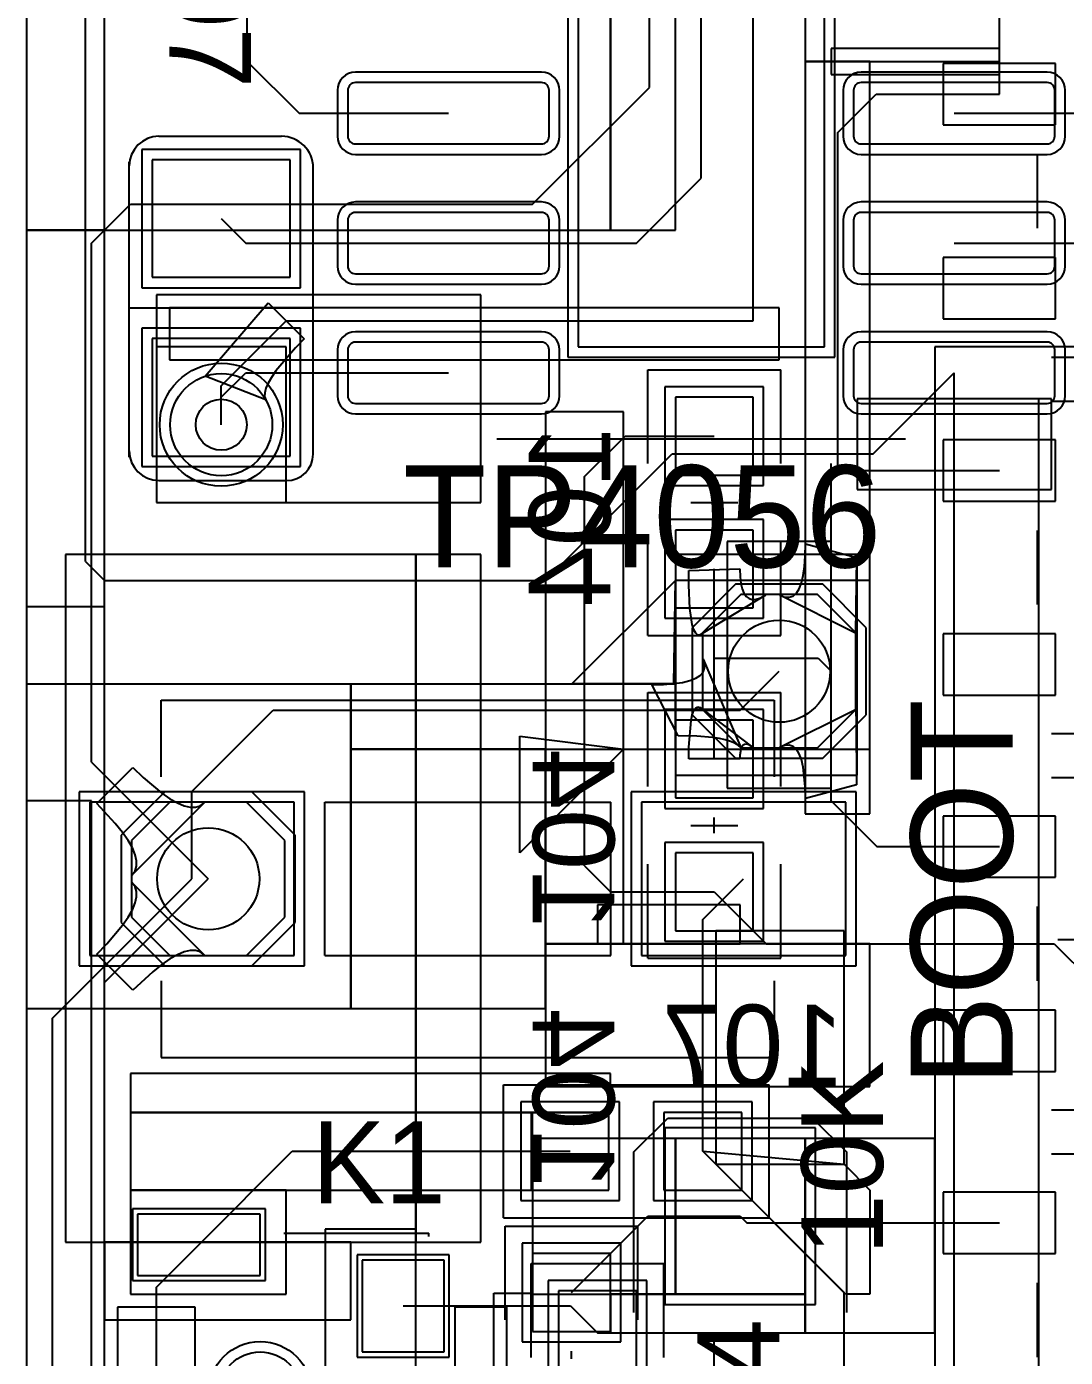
# Model space of a CAD drawing. Header units: millimetres. Extents: x 57.6 to 115.3, y 47.5 to 119.3.
# Drawn here: x 58.42 to 68.59, y 93.74 to 106.77 of the extents above; entities that cross this region are included whole.
import ezdxf

# ---------------------------------------------------------------- set-up
doc = ezdxf.new("R2010")
doc.units = ezdxf.units.MM
for name, color, linetype in [('BottomLayer', 5, 'Continuous'), ('BottomOverlay', 54, 'Continuous'), ('BottomSolder', 6, 'Continuous'), ('PadHoleLayer', 156, 'Continuous'), ('TopLayer', 1, 'Continuous'), ('TopOverlay', 2, 'Continuous'), ('TopSolder', 216, 'Continuous'), ('ViaHoleLayer', 16, 'Continuous')]:
    doc.layers.add(name, color=color, linetype=linetype)

msp = doc.modelspace()

# ---------------------------------------------------------------- linework, layer by layer
at = {"layer": 'BottomLayer'}
for p, q in [((64.135, 115.697), (64.135, 104.775)), ((64.77, 104.775), (64.77, 115.697)), ((64.516, 106.172), (64.516, 114.681)), ((65.532, 103.886), (65.532, 114.173)), ((58.42, 110.236), (58.42, 104.775)), ((64.135, 104.775), (64.135, 110.236)), ((66.04, 108.712), (66.04, 106.426)), ((67.942, 106.426), (67.942, 108.712)), ((67.942, 106.106), (67.942, 108.08)), ((66.294, 106.553), (66.294, 106.299)), ((67.942, 106.553), (66.294, 106.553)), ((67.942, 106.299), (67.942, 106.553)), ((66.04, 106.426), (67.942, 106.426)), ((66.04, 106.426), (66.04, 99.06)), ((66.675, 106.426), (66.04, 106.426)), ((66.675, 99.06), (66.675, 106.426)), ((66.294, 106.299), (67.942, 106.299)), ((68.492, 106.406), (67.392, 106.406)), ((67.392, 106.406), (67.392, 105.806)), ((68.492, 105.806), (68.492, 106.406)), ((63.373, 105.029), (64.516, 106.172)), ((66.36, 105.73), (66.736, 106.106)), ((66.736, 106.106), (67.942, 106.106)), ((67.392, 105.806), (68.492, 105.806)), ((66.36, 102.423), (66.36, 105.73)), ((59.055, 104.648), (59.436, 105.029)), ((59.436, 105.029), (63.373, 105.029)), ((58.42, 104.775), (64.135, 104.775)), ((58.42, 104.775), (58.42, 92.202)), ((59.182, 104.775), (58.42, 104.775)), ((59.182, 92.202), (59.182, 104.775)), ((64.135, 104.775), (64.77, 104.775)), ((59.055, 99.568), (59.055, 104.648)), ((68.492, 104.506), (67.392, 104.506)), ((67.392, 104.506), (67.392, 103.906)), ((68.492, 103.906), (68.492, 104.506)), ((59.69, 104.14), (59.69, 102.108)), ((62.865, 104.14), (59.69, 104.14)), ((62.865, 102.108), (62.865, 104.14)), ((59.817, 104.013), (59.817, 103.505)), ((65.786, 104.013), (59.817, 104.013)), ((60.169, 103.345), (60.783, 104.063)), ((60.783, 104.063), (61.137, 103.709)), ((65.786, 103.505), (65.786, 104.013)), ((60.325, 103.251), (60.96, 103.886)), ((60.96, 103.886), (65.532, 103.886)), ((67.392, 103.906), (68.492, 103.906)), ((61.137, 103.709), (61.051, 103.621)), ((61.051, 103.621), (60.858, 103.396)), ((59.817, 103.505), (65.786, 103.505)), ((60.761, 103.115), (60.169, 103.345)), ((60.816, 103.333), (60.783, 103.277)), ((60.858, 103.396), (60.816, 103.333)), ((60.325, 102.87), (60.325, 103.251)), ((60.751, 103.183), (60.75, 103.146)), ((60.762, 103.227), (60.751, 103.183)), ((60.783, 103.277), (60.762, 103.227)), ((60.75, 103.146), (60.761, 103.115)), ((65.532, 103.139), (64.77, 103.139)), ((64.77, 103.139), (64.77, 102.377)), ((65.532, 102.377), (65.532, 103.139)), ((63.5, 102.997), (63.5, 97.79)), ((64.262, 102.997), (63.5, 102.997)), ((64.262, 97.79), (64.262, 102.997)), ((63.881, 102.362), (64.277, 102.758)), ((64.277, 102.758), (65.151, 102.758)), ((68.492, 102.723), (67.392, 102.723)), ((67.392, 102.723), (67.392, 102.123)), ((68.492, 102.123), (68.492, 102.723)), ((66.294, 100.457), (66.294, 102.489)), ((66.36, 102.423), (67.942, 102.423)), ((63.881, 98.552), (63.881, 102.362)), ((64.77, 102.377), (65.532, 102.377)), ((67.392, 102.123), (68.492, 102.123)), ((59.69, 102.108), (62.865, 102.108)), ((65.532, 101.839), (64.77, 101.839)), ((64.77, 101.839), (64.77, 101.077)), ((65.532, 101.077), (65.532, 101.839)), ((65.278, 101.727), (65.278, 99.314)), ((66.294, 101.727), (65.278, 101.727)), ((66.042, 101.586), (66.044, 101.704)), ((66.044, 101.704), (66.544, 101.569)), ((66.294, 99.314), (66.294, 101.727)), ((58.801, 101.6), (58.801, 94.869)), ((62.23, 101.6), (58.801, 101.6)), ((62.23, 94.869), (62.23, 101.6)), ((62.23, 101.6), (62.23, 94.869)), ((62.865, 101.6), (62.23, 101.6)), ((62.865, 94.869), (62.865, 101.6)), ((64.77, 101.6), (64.77, 99.441)), ((66.548, 101.6), (64.77, 101.6)), ((66.022, 101.395), (66.034, 101.483)), ((66.034, 101.483), (66.042, 101.586)), ((66.544, 101.569), (66.533, 100.831)), ((66.548, 99.441), (66.548, 101.6)), ((64.901, 101.442), (65.401, 101.458)), ((64.902, 101.301), (64.901, 101.442)), ((65.151, 101.458), (65.151, 101.458)), ((65.151, 100.584), (65.151, 101.458)), ((65.401, 101.458), (65.403, 101.382)), ((65.403, 101.382), (65.411, 101.317)), ((66.004, 101.322), (66.022, 101.395)), ((64.913, 101.072), (64.902, 101.301)), ((65.411, 101.317), (65.423, 101.263)), ((65.423, 101.263), (65.441, 101.221)), ((65.441, 101.221), (65.463, 101.189)), ((65.922, 101.193), (65.954, 101.221)), ((65.954, 101.221), (65.982, 101.264)), ((65.982, 101.264), (66.004, 101.322)), ((65.411, 101.207), (65.036, 100.832)), ((65.651, 101.201), (65.039, 100.831)), ((66.161, 101.207), (65.411, 101.207)), ((65.463, 101.189), (65.491, 101.169)), ((65.491, 101.169), (65.523, 101.16)), ((65.523, 101.16), (65.561, 101.163)), ((65.561, 101.163), (65.603, 101.176)), ((65.603, 101.176), (65.651, 101.201)), ((66.533, 100.831), (65.794, 101.201)), ((65.794, 101.201), (65.842, 101.183)), ((65.842, 101.183), (65.884, 101.181)), ((65.884, 101.181), (65.922, 101.193)), ((66.536, 100.832), (66.161, 101.207)), ((64.77, 101.077), (65.532, 101.077)), ((64.923, 100.984), (64.913, 101.072)), ((64.936, 100.914), (64.923, 100.984)), ((64.951, 100.862), (64.936, 100.914)), ((64.969, 100.828), (64.951, 100.862)), ((64.99, 100.811), (64.969, 100.828)), ((65.039, 100.831), (65.013, 100.812)), ((65.036, 100.832), (65.036, 100.082)), ((66.536, 100.082), (66.536, 100.832)), ((68.492, 100.823), (67.392, 100.823)), ((67.392, 100.823), (67.392, 100.223)), ((68.492, 100.223), (68.492, 100.823)), ((65.013, 100.812), (64.99, 100.811)), ((65.151, 100.584), (66.167, 100.584)), ((65.151, 99.598), (65.151, 100.584)), ((66.167, 100.584), (66.294, 100.457)), ((66.294, 99.187), (66.294, 100.457)), ((67.392, 100.223), (68.492, 100.223)), ((64.936, 100.031), (64.951, 100.072)), ((64.951, 100.072), (64.969, 100.098)), ((64.969, 100.098), (64.99, 100.108)), ((64.99, 100.108), (65.013, 100.103)), ((65.013, 100.103), (65.039, 100.083)), ((65.036, 100.082), (65.411, 99.707)), ((65.039, 100.083), (65.525, 99.713)), ((65.794, 99.713), (66.533, 100.083)), ((66.161, 99.707), (66.536, 100.082)), ((66.533, 100.083), (66.535, 100.078)), ((66.535, 100.078), (66.537, 100.057)), ((66.537, 100.057), (66.54, 99.971)), ((65.532, 99.979), (64.77, 99.979)), ((64.77, 99.979), (64.77, 99.217)), ((64.902, 99.715), (64.923, 99.975)), ((64.923, 99.975), (64.936, 100.031)), ((65.532, 99.217), (65.532, 99.979)), ((66.54, 99.971), (66.544, 99.345)), ((64.901, 99.598), (64.902, 99.715)), ((65.406, 99.67), (65.402, 99.637)), ((65.412, 99.696), (65.406, 99.67)), ((65.411, 99.707), (66.161, 99.707)), ((65.421, 99.717), (65.412, 99.696)), ((65.432, 99.732), (65.421, 99.717)), ((65.446, 99.74), (65.432, 99.732)), ((65.462, 99.743), (65.446, 99.74)), ((65.48, 99.739), (65.462, 99.743)), ((65.501, 99.729), (65.48, 99.739)), ((65.525, 99.713), (65.501, 99.729)), ((65.842, 99.731), (65.794, 99.713)), ((65.884, 99.733), (65.842, 99.731)), ((65.922, 99.721), (65.884, 99.733)), ((65.954, 99.693), (65.922, 99.721)), ((65.982, 99.65), (65.954, 99.693)), ((66.004, 99.592), (65.982, 99.65)), ((59.055, 99.568), (60.198, 98.425)), ((65.401, 99.598), (64.901, 99.598)), ((65.402, 99.637), (65.401, 99.598)), ((66.022, 99.519), (66.004, 99.592)), ((66.042, 99.328), (66.022, 99.519)), ((59.108, 99.162), (59.461, 99.515)), ((59.461, 99.515), (59.562, 99.418)), ((59.562, 99.418), (59.743, 99.265)), ((64.77, 99.441), (66.548, 99.441)), ((59.743, 99.265), (59.823, 99.209)), ((65.278, 99.314), (66.294, 99.314)), ((66.044, 99.21), (66.042, 99.328)), ((66.544, 99.345), (66.044, 99.21)), ((59.288, 98.967), (59.108, 99.162)), ((59.823, 99.175), (59.448, 98.8)), ((60.158, 99.169), (59.454, 98.465)), ((59.823, 99.209), (59.896, 99.168)), ((60.573, 99.175), (59.823, 99.175)), ((59.896, 99.168), (59.963, 99.14)), ((59.963, 99.14), (60.022, 99.126)), ((60.022, 99.126), (60.074, 99.126)), ((60.074, 99.126), (60.12, 99.141)), ((60.12, 99.141), (60.158, 99.169)), ((60.948, 98.8), (60.573, 99.175)), ((64.77, 99.217), (65.532, 99.217)), ((66.294, 99.187), (66.741, 98.74)), ((66.04, 99.06), (66.675, 99.06)), ((68.492, 99.04), (67.392, 99.04)), ((67.392, 99.04), (67.392, 98.44)), ((68.492, 98.44), (68.492, 99.04)), ((59.358, 98.88), (59.288, 98.967)), ((59.414, 98.8), (59.358, 98.88)), ((59.455, 98.727), (59.414, 98.8)), ((59.448, 98.8), (59.448, 98.05)), ((60.948, 98.05), (60.948, 98.8)), ((66.741, 98.74), (67.942, 98.74)), ((59.483, 98.66), (59.455, 98.727)), ((59.497, 98.601), (59.483, 98.66)), ((65.532, 98.679), (64.77, 98.679)), ((64.77, 98.679), (64.77, 97.917)), ((65.532, 97.917), (65.532, 98.679)), ((59.454, 98.465), (59.482, 98.503)), ((59.482, 98.503), (59.497, 98.549)), ((59.497, 98.549), (59.497, 98.601)), ((63.881, 98.552), (64.135, 98.298)), ((59.182, 97.409), (60.198, 98.425)), ((59.482, 98.347), (59.454, 98.385)), ((59.454, 98.385), (60.158, 97.681)), ((59.497, 98.301), (59.482, 98.347)), ((67.392, 98.44), (68.492, 98.44)), ((59.483, 98.19), (59.497, 98.249)), ((59.497, 98.249), (59.497, 98.301)), ((64.135, 98.298), (65.151, 98.298)), ((65.151, 98.298), (65.659, 97.79)), ((59.414, 98.05), (59.455, 98.123)), ((59.455, 98.123), (59.483, 98.19)), ((64.008, 98.171), (64.008, 97.79)), ((65.405, 98.171), (64.008, 98.171)), ((65.405, 97.79), (65.405, 98.171)), ((59.205, 97.789), (59.358, 97.97)), ((59.358, 97.97), (59.414, 98.05)), ((59.448, 98.05), (59.823, 97.675)), ((60.573, 97.675), (60.948, 98.05)), ((64.77, 97.917), (65.532, 97.917)), ((59.108, 97.688), (59.205, 97.789)), ((59.963, 97.71), (59.896, 97.682)), ((60.022, 97.724), (59.963, 97.71)), ((60.074, 97.724), (60.022, 97.724)), ((60.12, 97.709), (60.074, 97.724)), ((60.158, 97.681), (60.12, 97.709)), ((63.5, 97.79), (63.5, 96.393)), ((66.675, 97.79), (63.5, 97.79)), ((63.5, 97.79), (64.262, 97.79)), ((64.008, 97.79), (65.405, 97.79)), ((65.659, 97.79), (68.478, 97.79)), ((66.675, 96.393), (66.675, 97.79)), ((68.478, 97.79), (68.842, 97.426)), ((59.461, 97.335), (59.108, 97.688)), ((59.743, 97.585), (59.656, 97.515)), ((59.823, 97.641), (59.743, 97.585)), ((59.896, 97.682), (59.823, 97.641)), ((59.823, 97.675), (60.573, 97.675)), ((59.656, 97.515), (59.461, 97.335)), ((59.182, 92.964), (59.182, 97.409)), ((68.492, 97.14), (67.392, 97.14)), ((67.392, 97.14), (67.392, 96.54)), ((68.492, 96.54), (68.492, 97.14)), ((67.392, 96.54), (68.492, 96.54)), ((63.5, 96.393), (66.675, 96.393)), ((63.373, 95.885), (63.373, 94.361)), ((64.77, 95.885), (63.373, 95.885)), ((64.77, 94.361), (64.77, 95.885)), ((66.04, 95.885), (64.77, 95.885)), ((64.77, 95.885), (64.77, 94.361)), ((66.04, 95.885), (66.04, 93.98)), ((67.31, 95.885), (66.04, 95.885)), ((66.04, 94.361), (66.04, 95.885)), ((67.31, 93.98), (67.31, 95.885)), ((68.492, 95.357), (67.392, 95.357)), ((67.392, 95.357), (67.392, 94.757)), ((68.492, 94.757), (68.492, 95.357)), ((63.754, 94.376), (64.501, 95.123)), ((64.501, 95.123), (65.405, 95.123)), ((65.405, 95.123), (65.471, 95.057)), ((61.341, 94.996), (61.341, 91.44)), ((62.23, 94.996), (61.341, 94.996)), ((62.23, 91.44), (62.23, 94.996)), ((65.471, 95.057), (67.942, 95.057)), ((58.801, 94.869), (62.23, 94.869)), ((59.182, 94.869), (59.182, 94.107)), ((61.595, 94.869), (59.182, 94.869)), ((61.595, 94.107), (61.595, 94.869)), ((62.23, 94.869), (62.865, 94.869)), ((64.135, 94.757), (63.373, 94.757)), ((63.373, 94.757), (63.373, 93.995)), ((64.135, 93.995), (64.135, 94.757)), ((67.392, 94.757), (68.492, 94.757)), ((62.992, 91.186), (62.992, 94.369)), ((62.992, 94.369), (63.365, 94.369)), ((63.373, 94.361), (64.77, 94.361)), ((64.135, 94.361), (64.135, 93.98)), ((66.04, 94.361), (64.135, 94.361)), ((64.77, 94.361), (66.04, 94.361)), ((66.04, 93.98), (66.04, 94.361)), ((59.309, 94.234), (59.309, 92.964)), ((60.071, 94.234), (59.309, 94.234)), ((60.071, 92.964), (60.071, 94.234)), ((62.611, 94.234), (62.611, 90.932)), ((63.119, 94.234), (62.611, 94.234)), ((63.119, 90.932), (63.119, 94.234)), ((59.182, 94.107), (61.595, 94.107)), ((63.373, 93.995), (64.135, 93.995)), ((64.135, 93.98), (66.04, 93.98)), ((66.04, 93.98), (67.31, 93.98))]:
    msp.add_line(p, q, dxfattribs=at)
for centre, radius in [((60.325, 102.87), 0.5), ((60.706, 93.394), 0.4)]:
    msp.add_circle(centre, radius, dxfattribs=at)
at = {"layer": 'BottomOverlay'}
for p, q in [((68.313, 104.793), (68.313, 105.519)), ((68.453, 103.53), (70.231, 103.53)), ((64.501, 103.408), (65.801, 103.408)), ((64.501, 102.489), (64.501, 103.408)), ((65.801, 102.489), (65.801, 103.408)), ((68.453, 103.099), (70.231, 103.099)), ((65.151, 102.108), (65.151, 102.184)), ((64.922, 102.108), (65.38, 102.108)), ((65.151, 102.032), (65.151, 102.108)), ((68.313, 101.11), (68.313, 101.836)), ((64.501, 100.808), (64.501, 101.727)), ((65.801, 100.808), (65.801, 101.727)), ((64.501, 100.808), (65.801, 100.808)), ((64.501, 100.248), (65.801, 100.248)), ((64.501, 99.329), (64.501, 100.248)), ((65.801, 99.329), (65.801, 100.248)), ((68.453, 99.847), (70.231, 99.847)), ((68.453, 99.416), (70.231, 99.416)), ((65.151, 98.948), (65.151, 99.024)), ((64.922, 98.948), (65.38, 98.948)), ((65.151, 98.872), (65.151, 98.948)), ((64.501, 97.648), (64.501, 98.567)), ((65.801, 97.648), (65.801, 98.567)), ((68.313, 97.427), (68.313, 98.153)), ((64.501, 97.648), (65.801, 97.648)), ((68.453, 96.164), (70.231, 96.164)), ((64.364, 95.752), (64.696, 96.084)), ((64.696, 96.084), (64.929, 96.084)), ((64.929, 96.084), (65.888, 96.084)), ((65.888, 96.084), (66.113, 96.084)), ((66.113, 96.084), (66.447, 95.749)), ((64.364, 95.519), (64.364, 95.752)), ((66.447, 95.525), (66.447, 95.749)), ((68.453, 95.733), (70.231, 95.733)), ((64.364, 94.179), (64.364, 95.519)), ((66.447, 94.179), (66.447, 95.525)), ((63.104, 95.026), (64.404, 95.026)), ((63.104, 94.107), (63.104, 95.026)), ((64.404, 94.107), (64.404, 95.026)), ((68.313, 93.744), (68.313, 94.47)), ((63.754, 93.726), (63.754, 93.802))]:
    msp.add_line(p, q, dxfattribs=at)
at = {"layer": 'BottomSolder'}
for p, q in [((68.492, 106.406), (67.392, 106.406)), ((67.392, 106.406), (67.392, 105.806)), ((68.492, 105.806), (68.492, 106.406)), ((67.392, 105.806), (68.492, 105.806)), ((68.492, 104.506), (67.392, 104.506)), ((67.392, 104.506), (67.392, 103.906)), ((68.492, 103.906), (68.492, 104.506)), ((67.392, 103.906), (68.492, 103.906)), ((65.634, 103.241), (64.668, 103.241)), ((64.668, 103.241), (64.668, 102.275)), ((65.634, 102.275), (65.634, 103.241)), ((68.492, 102.723), (67.392, 102.723)), ((67.392, 102.723), (67.392, 102.123)), ((68.492, 102.123), (68.492, 102.723)), ((64.668, 102.275), (65.634, 102.275)), ((67.392, 102.123), (68.492, 102.123)), ((65.634, 101.941), (64.668, 101.941)), ((64.668, 101.941), (64.668, 100.975)), ((65.634, 100.975), (65.634, 101.941)), ((65.36, 101.309), (64.934, 100.883)), ((66.212, 101.309), (65.36, 101.309)), ((66.638, 100.883), (66.212, 101.309)), ((64.668, 100.975), (65.634, 100.975)), ((64.934, 100.883), (64.934, 100.031)), ((66.638, 100.031), (66.638, 100.883)), ((68.492, 100.823), (67.392, 100.823)), ((67.392, 100.823), (67.392, 100.223)), ((68.492, 100.223), (68.492, 100.823)), ((67.392, 100.223), (68.492, 100.223)), ((65.634, 100.081), (64.668, 100.081)), ((64.668, 100.081), (64.668, 99.115)), ((65.634, 99.115), (65.634, 100.081)), ((64.934, 100.031), (65.36, 99.605)), ((66.212, 99.605), (66.638, 100.031)), ((65.36, 99.605), (66.212, 99.605)), ((59.772, 99.277), (59.346, 98.851)), ((60.624, 99.277), (59.772, 99.277)), ((61.05, 98.851), (60.624, 99.277)), ((64.668, 99.115), (65.634, 99.115)), ((68.492, 99.04), (67.392, 99.04)), ((67.392, 99.04), (67.392, 98.44)), ((68.492, 98.44), (68.492, 99.04)), ((59.346, 98.851), (59.346, 97.999)), ((61.05, 97.999), (61.05, 98.851)), ((65.634, 98.781), (64.668, 98.781)), ((64.668, 98.781), (64.668, 97.815)), ((65.634, 97.815), (65.634, 98.781)), ((67.392, 98.44), (68.492, 98.44)), ((59.346, 97.999), (59.772, 97.573)), ((60.624, 97.573), (61.05, 97.999)), ((64.668, 97.815), (65.634, 97.815)), ((59.772, 97.573), (60.624, 97.573)), ((68.492, 97.14), (67.392, 97.14)), ((67.392, 97.14), (67.392, 96.54)), ((68.492, 96.54), (68.492, 97.14)), ((67.392, 96.54), (68.492, 96.54)), ((66.142, 95.987), (64.668, 95.987)), ((64.668, 95.987), (64.668, 94.259)), ((66.142, 94.259), (66.142, 95.987)), ((68.492, 95.357), (67.392, 95.357)), ((67.392, 95.357), (67.392, 94.757)), ((68.492, 94.757), (68.492, 95.357)), ((64.237, 94.859), (63.271, 94.859)), ((63.271, 94.859), (63.271, 93.893)), ((64.237, 93.893), (64.237, 94.859)), ((67.392, 94.757), (68.492, 94.757)), ((64.668, 94.259), (66.142, 94.259)), ((63.271, 93.893), (64.237, 93.893))]:
    msp.add_line(p, q, dxfattribs=at)
for centre, radius in [((60.325, 102.87), 0.602), ((60.706, 93.394), 0.502)]:
    msp.add_circle(centre, radius, dxfattribs=at)
at = {"layer": 'PadHoleLayer'}
for centre, radius in [((65.786, 100.457), 0.5), ((60.198, 98.425), 0.5), ((60.706, 93.394), 0.4)]:
    msp.add_circle(centre, radius, dxfattribs=at)
at = {"layer": 'TopLayer'}
for p, q in [((58.42, 110.49), (58.42, 101.092)), ((59.182, 101.092), (59.182, 110.49)), ((58.997, 101.531), (58.997, 108.654)), ((60.579, 106.426), (60.579, 108.585)), ((65.024, 105.283), (65.024, 108.331)), ((63.818, 106.934), (63.818, 103.632)), ((66.23, 103.632), (66.23, 106.934)), ((60.579, 106.426), (61.087, 105.918)), ((63.459, 106.218), (61.639, 106.218)), ((68.409, 106.218), (66.589, 106.218)), ((61.564, 106.143), (61.564, 105.693)), ((63.534, 105.693), (63.534, 106.143)), ((66.514, 106.143), (66.514, 105.693)), ((68.484, 105.693), (68.484, 106.143)), ((61.087, 105.918), (62.549, 105.918)), ((67.499, 105.918), (69.977, 105.918)), ((61.639, 105.618), (63.459, 105.618)), ((66.589, 105.618), (68.409, 105.618)), ((59.65, 105.463), (59.65, 104.313)), ((61, 105.463), (59.65, 105.463)), ((61, 104.313), (61, 105.463)), ((64.389, 104.648), (65.024, 105.283)), ((60.325, 104.888), (60.565, 104.648)), ((61.564, 104.873), (61.564, 104.423)), ((63.459, 104.948), (61.639, 104.948)), ((63.534, 104.423), (63.534, 104.873)), ((66.514, 104.873), (66.514, 104.423)), ((68.409, 104.948), (66.589, 104.948)), ((68.484, 104.423), (68.484, 104.873)), ((60.565, 104.648), (62.549, 104.648)), ((62.549, 104.648), (64.389, 104.648)), ((67.499, 104.648), (69.865, 104.648)), ((61.639, 104.348), (63.459, 104.348)), ((66.589, 104.348), (68.409, 104.348)), ((59.65, 104.313), (61, 104.313)), ((59.65, 103.713), (59.65, 102.563)), ((61, 103.713), (59.65, 103.713)), ((61, 102.563), (61, 103.713)), ((59.69, 103.632), (59.69, 102.108)), ((60.96, 103.632), (59.69, 103.632)), ((60.96, 102.108), (60.96, 103.632)), ((61.564, 103.603), (61.564, 103.153)), ((63.459, 103.678), (61.639, 103.678)), ((63.534, 103.153), (63.534, 103.603)), ((63.818, 103.632), (66.23, 103.632)), ((66.514, 103.603), (66.514, 103.153)), ((68.409, 103.678), (66.589, 103.678)), ((67.31, 103.632), (67.31, 88.773)), ((69.088, 103.632), (67.31, 103.632)), ((68.484, 103.153), (68.484, 103.603)), ((60.325, 103.138), (60.565, 103.378)), ((60.565, 103.378), (62.549, 103.378)), ((66.706, 102.585), (67.499, 103.378)), ((67.499, 90.489), (67.499, 103.378)), ((61.639, 103.078), (63.459, 103.078)), ((66.548, 103.124), (66.548, 102.235)), ((68.453, 103.124), (66.548, 103.124)), ((66.589, 103.078), (68.409, 103.078)), ((67.31, 103.124), (67.31, 89.535)), ((68.326, 103.124), (67.31, 103.124)), ((68.326, 89.535), (68.326, 103.124)), ((68.453, 102.235), (68.453, 103.124)), ((59.65, 102.563), (61, 102.563)), ((63.5, 101.346), (64.739, 102.585)), ((64.739, 102.585), (66.706, 102.585)), ((66.548, 102.235), (68.453, 102.235)), ((59.69, 102.108), (60.96, 102.108)), ((58.997, 101.531), (59.182, 101.346)), ((59.182, 101.346), (63.5, 101.346)), ((64.77, 101.346), (63.76, 100.336)), ((64.755, 100.336), (64.77, 101.346)), ((64.77, 101.346), (64.77, 99.695)), ((66.675, 101.346), (64.77, 101.346)), ((66.675, 99.695), (66.675, 101.346)), ((58.42, 101.092), (59.182, 101.092)), ((65.411, 101.207), (65.036, 100.832)), ((66.161, 101.207), (65.411, 101.207)), ((66.536, 100.832), (66.161, 101.207)), ((65.036, 100.832), (65.036, 100.082)), ((66.536, 100.082), (66.536, 100.832)), ((65.057, 100.528), (65.042, 100.576)), ((65.042, 100.576), (65.412, 99.71)), ((65.013, 100.416), (65.042, 100.448)), ((65.042, 100.448), (65.056, 100.486)), ((65.056, 100.486), (65.057, 100.528)), ((65.405, 100.076), (65.786, 100.457)), ((58.42, 100.33), (58.42, 97.155)), ((61.595, 100.33), (58.42, 100.33)), ((61.595, 97.155), (61.595, 100.33)), ((61.595, 100.33), (61.595, 99.695)), ((64.77, 100.33), (61.595, 100.33)), ((63.76, 100.336), (64.755, 100.336)), ((64.539, 100.326), (64.654, 100.328)), ((64.797, 99.826), (64.539, 100.326)), ((64.654, 100.328), (64.755, 100.336)), ((64.755, 100.336), (64.841, 100.348)), ((64.77, 99.695), (64.77, 100.33)), ((64.841, 100.348), (64.913, 100.366)), ((64.913, 100.366), (64.97, 100.388)), ((64.97, 100.388), (65.013, 100.416)), ((60.038, 99.281), (60.833, 100.076)), ((60.833, 100.076), (65.405, 100.076)), ((65.036, 100.082), (65.411, 99.707)), ((66.161, 99.707), (66.536, 100.082)), ((63.246, 99.822), (64.262, 99.695)), ((63.246, 98.679), (63.246, 99.822)), ((64.981, 99.821), (64.797, 99.826)), ((65.135, 99.807), (64.981, 99.821)), ((65.201, 99.797), (65.135, 99.807)), ((65.258, 99.784), (65.201, 99.797)), ((65.308, 99.769), (65.258, 99.784)), ((61.595, 99.695), (64.77, 99.695)), ((61.595, 99.695), (61.595, 97.155)), ((63.5, 99.695), (61.595, 99.695)), ((64.262, 99.695), (63.246, 98.679)), ((63.5, 97.155), (63.5, 99.695)), ((64.77, 99.695), (66.675, 99.695)), ((65.351, 99.752), (65.308, 99.769)), ((65.385, 99.732), (65.351, 99.752)), ((65.412, 99.71), (65.385, 99.732)), ((65.411, 99.707), (66.161, 99.707)), ((60.038, 98.425), (60.038, 99.281)), ((58.42, 99.187), (58.42, 56.515)), ((59.055, 99.187), (58.42, 99.187)), ((61.038, 99.175), (59.038, 99.175)), ((59.038, 99.175), (59.038, 97.675)), ((59.055, 56.515), (59.055, 99.187)), ((59.823, 99.175), (59.448, 98.8)), ((60.573, 99.175), (59.823, 99.175)), ((60.948, 98.8), (60.573, 99.175)), ((61.038, 97.675), (61.038, 99.175)), ((66.438, 99.175), (64.438, 99.175)), ((64.438, 99.175), (64.438, 97.675)), ((66.438, 97.675), (66.438, 99.175)), ((59.448, 98.8), (59.448, 98.05)), ((60.948, 98.05), (60.948, 98.8)), ((58.674, 97.061), (60.038, 98.425)), ((65.039, 98.026), (65.438, 98.425)), ((59.448, 98.05), (59.823, 97.675)), ((60.573, 97.675), (60.948, 98.05)), ((65.039, 95.758), (65.039, 98.026)), ((65.166, 97.917), (65.166, 95.631)), ((66.421, 97.917), (65.166, 97.917)), ((66.421, 95.631), (66.421, 97.917)), ((59.038, 97.675), (61.038, 97.675)), ((59.823, 97.675), (60.573, 97.675)), ((64.438, 97.675), (66.438, 97.675)), ((58.42, 97.155), (61.595, 97.155)), ((58.674, 56.663), (58.674, 97.061)), ((61.595, 97.155), (63.5, 97.155)), ((59.436, 96.52), (59.436, 96.139)), ((64.135, 96.52), (59.436, 96.52)), ((64.135, 96.139), (64.135, 96.52)), ((59.436, 96.139), (64.135, 96.139)), ((59.436, 96.139), (59.436, 95.377)), ((63.373, 96.139), (59.436, 96.139)), ((64.12, 96.139), (63.358, 96.139)), ((63.358, 96.139), (63.358, 95.377)), ((63.373, 95.377), (63.373, 96.139)), ((64.12, 95.377), (64.12, 96.139)), ((65.42, 96.139), (64.658, 96.139)), ((64.658, 96.139), (64.658, 95.377)), ((65.42, 95.377), (65.42, 96.139)), ((60.106, 94.844), (61.02, 95.758)), ((61.02, 95.758), (63.739, 95.758)), ((65.039, 95.758), (66.421, 94.376)), ((65.039, 95.758), (66.421, 95.631)), ((66.436, 94.361), (65.039, 95.758)), ((65.166, 95.631), (66.421, 95.631)), ((66.421, 95.631), (66.675, 95.377)), ((59.436, 95.377), (59.436, 94.361)), ((60.96, 95.377), (59.436, 95.377)), ((59.436, 95.377), (63.373, 95.377)), ((60.96, 94.361), (60.96, 95.377)), ((63.358, 95.377), (64.12, 95.377)), ((64.658, 95.377), (65.42, 95.377)), ((66.675, 95.377), (66.675, 94.361)), ((60.706, 95.144), (59.506, 95.144)), ((59.506, 95.144), (59.506, 94.544)), ((60.706, 94.544), (60.706, 95.144)), ((59.69, 94.428), (60.106, 94.844)), ((62.506, 94.694), (61.706, 94.694)), ((61.706, 94.694), (61.706, 93.794)), ((62.506, 93.794), (62.506, 94.694)), ((59.506, 94.544), (60.706, 94.544)), ((59.436, 94.361), (60.96, 94.361)), ((59.69, 78.341), (59.69, 94.428)), ((64.389, 94.391), (63.627, 94.391)), ((63.627, 94.391), (63.627, 93.629)), ((64.389, 93.629), (64.389, 94.391)), ((66.421, 88.646), (66.421, 94.376)), ((66.675, 94.361), (66.436, 94.361)), ((62.106, 94.244), (63.744, 94.244)), ((63.744, 94.244), (64.008, 93.98)), ((64.008, 93.98), (65.151, 93.98)), ((65.151, 87.63), (65.151, 93.98)), ((61.706, 93.794), (62.506, 93.794))]:
    msp.add_line(p, q, dxfattribs=at)
for centre, radius in [((60.325, 102.87), 0.5), ((60.706, 93.394), 0.4)]:
    msp.add_circle(centre, radius, dxfattribs=at)
for centre, start, end in [((61.639, 106.143), 90, 180), ((63.459, 106.143), 0, 90), ((66.589, 106.143), 90, 180), ((68.409, 106.143), 0, 90), ((61.639, 105.693), 180, 270), ((63.459, 105.693), 270, 0), ((66.589, 105.693), 180, 270), ((68.409, 105.693), 270, 0), ((61.639, 104.873), 90, 180), ((63.459, 104.873), 0, 90), ((66.589, 104.873), 90, 180), ((68.409, 104.873), 0, 90), ((61.639, 104.423), 180, 270), ((63.459, 104.423), 270, 0), ((66.589, 104.423), 180, 270), ((68.409, 104.423), 270, 0), ((61.639, 103.603), 90, 180), ((63.459, 103.603), 0, 90), ((66.589, 103.603), 90, 180), ((68.409, 103.603), 0, 90), ((61.639, 103.153), 180, 270), ((63.459, 103.153), 270, 0), ((66.589, 103.153), 180, 270), ((68.409, 103.153), 270, 0)]:
    msp.add_arc(centre, 0.075, start, end, dxfattribs=at)
at = {"layer": 'TopOverlay'}
for p, q in [((59.715, 105.693), (60.915, 105.693)), ((59.425, 102.553), (59.425, 105.443)), ((61.225, 102.573), (61.225, 105.403)), ((59.425, 104.013), (61.225, 104.013)), ((63.024, 102.733), (67.024, 102.733)), ((59.715, 102.323), (60.965, 102.323)), ((59.738, 100.175), (65.738, 100.175)), ((59.738, 99.425), (59.738, 100.175)), ((65.738, 100.175), (65.738, 99.425)), ((65.738, 100.175), (65.738, 100.175)), ((59.738, 99.425), (59.738, 99.425)), ((61.338, 99.175), (64.138, 99.175)), ((61.338, 97.675), (61.338, 99.175)), ((64.138, 97.675), (64.138, 99.175)), ((68.742, 97.828), (68.513, 97.828)), ((61.338, 97.675), (64.138, 97.675)), ((59.738, 97.425), (59.738, 96.675)), ((65.738, 97.425), (65.738, 96.675)), ((65.738, 97.425), (65.738, 97.425)), ((59.738, 96.675), (65.738, 96.675)), ((59.738, 96.675), (59.738, 96.675)), ((63.089, 96.408), (65.689, 96.408)), ((63.089, 95.108), (63.089, 96.408)), ((65.689, 95.108), (65.689, 96.408)), ((63.089, 95.108), (65.689, 95.108)), ((60.937, 94.957), (62.357, 94.957)), ((62.357, 94.925), (62.357, 94.957)), ((63.358, 94.66), (64.658, 94.66)), ((63.358, 93.741), (63.358, 94.66)), ((64.658, 93.741), (64.658, 94.66)), ((59.69, 90.775), (59.69, 94.313))]:
    msp.add_line(p, q, dxfattribs=at)
for centre, radius, start, end in [((59.715, 105.403), 0.29, 90, 180), ((60.915, 105.383), 0.31, 0, 90), ((59.715, 102.613), 0.29, 180, 270), ((60.965, 102.583), 0.26, 270, 0)]:
    msp.add_arc(centre, radius, start, end, dxfattribs=at)
at = {"layer": 'TopSolder'}
for p, q in [((63.716, 107.036), (63.716, 103.53)), ((66.332, 103.53), (66.332, 107.036)), ((63.459, 106.32), (61.639, 106.32)), ((68.409, 106.32), (66.589, 106.32)), ((61.462, 106.143), (61.462, 105.693)), ((63.636, 105.693), (63.636, 106.143)), ((66.412, 106.143), (66.412, 105.693)), ((68.586, 105.693), (68.586, 106.143)), ((59.548, 105.565), (59.548, 104.211)), ((61.102, 105.565), (59.548, 105.565)), ((61.102, 104.211), (61.102, 105.565)), ((61.639, 105.516), (63.459, 105.516)), ((66.589, 105.516), (68.409, 105.516)), ((63.459, 105.05), (61.639, 105.05)), ((68.409, 105.05), (66.589, 105.05)), ((61.462, 104.873), (61.462, 104.423)), ((63.636, 104.423), (63.636, 104.873)), ((66.412, 104.873), (66.412, 104.423)), ((68.586, 104.423), (68.586, 104.873)), ((59.548, 104.211), (61.102, 104.211)), ((61.639, 104.246), (63.459, 104.246)), ((66.589, 104.246), (68.409, 104.246)), ((59.548, 103.815), (59.548, 102.461)), ((61.102, 103.815), (59.548, 103.815)), ((61.102, 102.461), (61.102, 103.815)), ((63.459, 103.78), (61.639, 103.78)), ((68.409, 103.78), (66.589, 103.78)), ((61.462, 103.603), (61.462, 103.153)), ((63.636, 103.153), (63.636, 103.603)), ((66.412, 103.603), (66.412, 103.153)), ((68.586, 103.153), (68.586, 103.603)), ((63.716, 103.53), (66.332, 103.53)), ((61.639, 102.976), (63.459, 102.976)), ((66.589, 102.976), (68.409, 102.976)), ((59.548, 102.461), (61.102, 102.461)), ((65.36, 101.309), (64.934, 100.883)), ((66.212, 101.309), (65.36, 101.309)), ((66.638, 100.883), (66.212, 101.309)), ((64.934, 100.883), (64.934, 100.031)), ((66.638, 100.031), (66.638, 100.883)), ((64.934, 100.031), (65.36, 99.605)), ((66.212, 99.605), (66.638, 100.031)), ((65.36, 99.605), (66.212, 99.605)), ((61.14, 99.277), (58.936, 99.277)), ((58.936, 99.277), (58.936, 97.573)), ((59.772, 99.277), (59.346, 98.851)), ((60.624, 99.277), (59.772, 99.277)), ((61.05, 98.851), (60.624, 99.277)), ((61.14, 97.573), (61.14, 99.277)), ((66.54, 99.277), (64.336, 99.277)), ((64.336, 99.277), (64.336, 97.573)), ((66.54, 97.573), (66.54, 99.277)), ((59.346, 98.851), (59.346, 97.999)), ((61.05, 97.999), (61.05, 98.851)), ((59.346, 97.999), (59.772, 97.573)), ((60.624, 97.573), (61.05, 97.999)), ((58.936, 97.573), (61.14, 97.573)), ((59.772, 97.573), (60.624, 97.573)), ((64.336, 97.573), (66.54, 97.573)), ((64.222, 96.241), (63.256, 96.241)), ((63.256, 96.241), (63.256, 95.275)), ((64.222, 95.275), (64.222, 96.241)), ((65.522, 96.241), (64.556, 96.241)), ((64.556, 96.241), (64.556, 95.275)), ((65.522, 95.275), (65.522, 96.241)), ((63.256, 95.275), (64.222, 95.275)), ((64.556, 95.275), (65.522, 95.275)), ((60.757, 95.195), (59.455, 95.195)), ((59.455, 95.195), (59.455, 94.493)), ((60.757, 94.493), (60.757, 95.195)), ((62.557, 94.745), (61.655, 94.745)), ((61.655, 94.745), (61.655, 93.743)), ((62.557, 93.743), (62.557, 94.745)), ((59.455, 94.493), (60.757, 94.493)), ((64.491, 94.493), (63.525, 94.493)), ((63.525, 94.493), (63.525, 93.527)), ((64.491, 93.527), (64.491, 94.493)), ((61.655, 93.743), (62.557, 93.743))]:
    msp.add_line(p, q, dxfattribs=at)
for centre, radius in [((60.325, 102.87), 0.602), ((60.706, 93.394), 0.502)]:
    msp.add_circle(centre, radius, dxfattribs=at)
for centre, start, end in [((61.639, 106.143), 90, 180), ((63.459, 106.143), 0, 90), ((66.589, 106.143), 90, 180), ((68.409, 106.143), 0, 90), ((61.639, 105.693), 180, 270), ((63.459, 105.693), 270, 0), ((66.589, 105.693), 180, 270), ((68.409, 105.693), 270, 0), ((61.639, 104.873), 90, 180), ((63.459, 104.873), 0, 90), ((66.589, 104.873), 90, 180), ((68.409, 104.873), 0, 90), ((61.639, 104.423), 180, 270), ((63.459, 104.423), 270, 0), ((66.589, 104.423), 180, 270), ((68.409, 104.423), 270, 0), ((61.639, 103.603), 90, 180), ((63.459, 103.603), 0, 90), ((66.589, 103.603), 90, 180), ((68.409, 103.603), 0, 90), ((61.639, 103.153), 180, 270), ((63.459, 103.153), 270, 0), ((66.589, 103.153), 180, 270), ((68.409, 103.153), 270, 0)]:
    msp.add_arc(centre, 0.177, start, end, dxfattribs=at)
at = {"layer": 'ViaHoleLayer'}
msp.add_circle((60.325, 102.87), 0.25, dxfattribs=at)

# ---------------------------------------------------------------- texts
at = {"layer": 'BottomOverlay', "text_generation_flag": 2}
for rotation, p in [(90, (64.135, 102.87)), (270, (63.373, 97.917)), (270, (63.373, 95.377))]:
    msp.add_text('104', height=0.8, rotation=rotation, dxfattribs=at).set_placement(p)
msp.add_text('107', height=0.8, dxfattribs=at).set_placement((66.421, 96.393))
at = {"layer": 'TopOverlay'}
for s, height, rotation, p in [('107', 0.8, 270, (59.817, 107.95)), ('BOOT', 1, 90, (68.072, 96.393)), ('10K', 0.8, 90, (66.802, 94.742)), ('104', 0.8, 90, (65.786, 92.329))]:
    msp.add_text(s, height=height, rotation=rotation, dxfattribs=at).set_placement(p)
for s, height, p in [('TP4056', 1, (62.103, 101.473)), ('K1', 0.8, (61.214, 95.25))]:
    msp.add_text(s, height=height, dxfattribs=at).set_placement(p)

doc.saveas('drawing.dxf')
